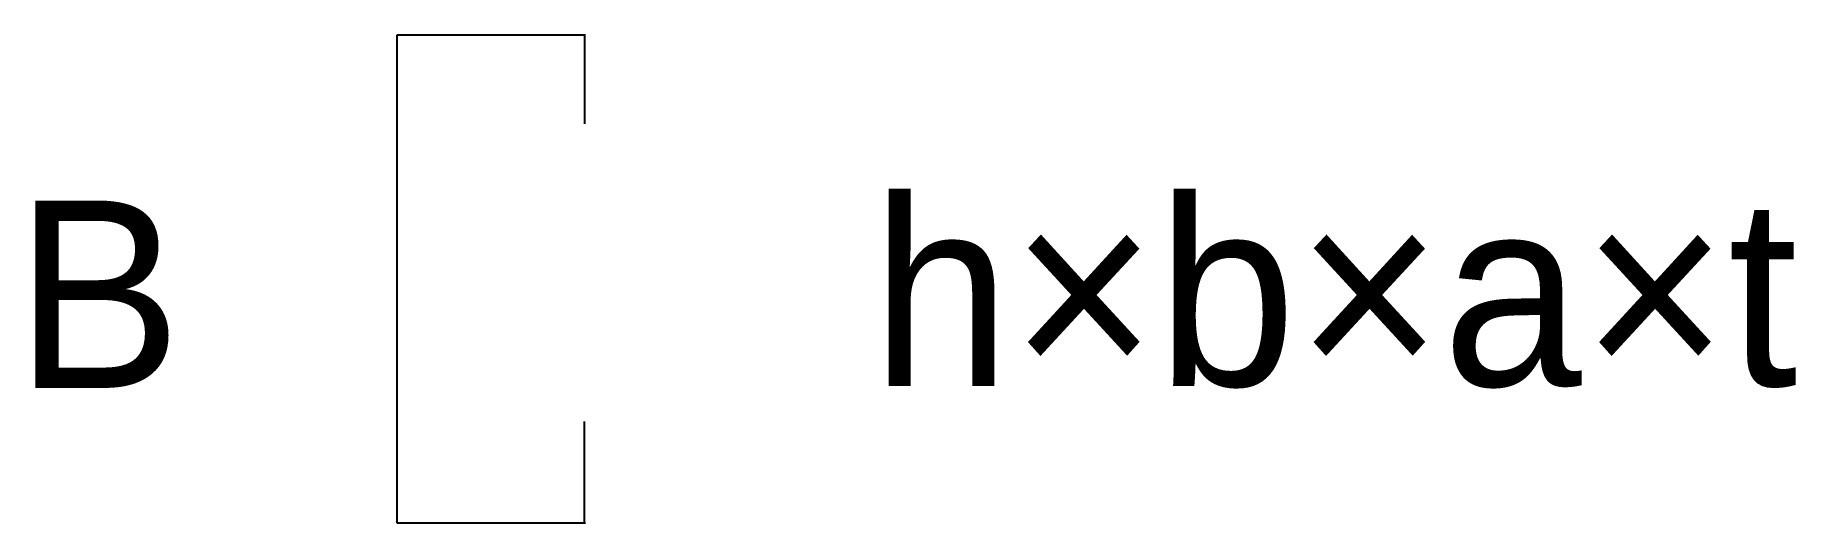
# Model space of a CAD drawing. Header units: metres. Extents: x -174850 to -172500, y -295382 to -294732.
import ezdxf

# ---------------------------------------------------------------- set-up
doc = ezdxf.new("R2010")
doc.units = ezdxf.units.M
doc.layers.add('DIM', color=4, linetype='Continuous')
doc.layers.add('K', color=2, linetype='Continuous')

msp = doc.modelspace()

# ---------------------------------------------------------------- linework, layer by layer
at = {"layer": 'K'}
for p, q in [((-174115.98, -294731.79), (-174367.54, -294731.79)), ((-174367.54, -294731.79), (-174367.54, -295382.29)), ((-174117.11, -294731.79), (-174117.11, -294849.97)), ((-174117.11, -295382.29), (-174117.11, -295247.02)), ((-174367.54, -295382.29), (-174115.98, -295382.29))]:
    msp.add_line(p, q, dxfattribs=at)

# ---------------------------------------------------------------- texts
at = {"layer": 'DIM'}
for s, p in [('h×b×a×t', (-173734.31, -295199.71)), ('B', (-174877.65, -295202.34))]:
    msp.add_text(s, height=250, dxfattribs=at).set_placement(p)

doc.saveas('drawing.dxf')
